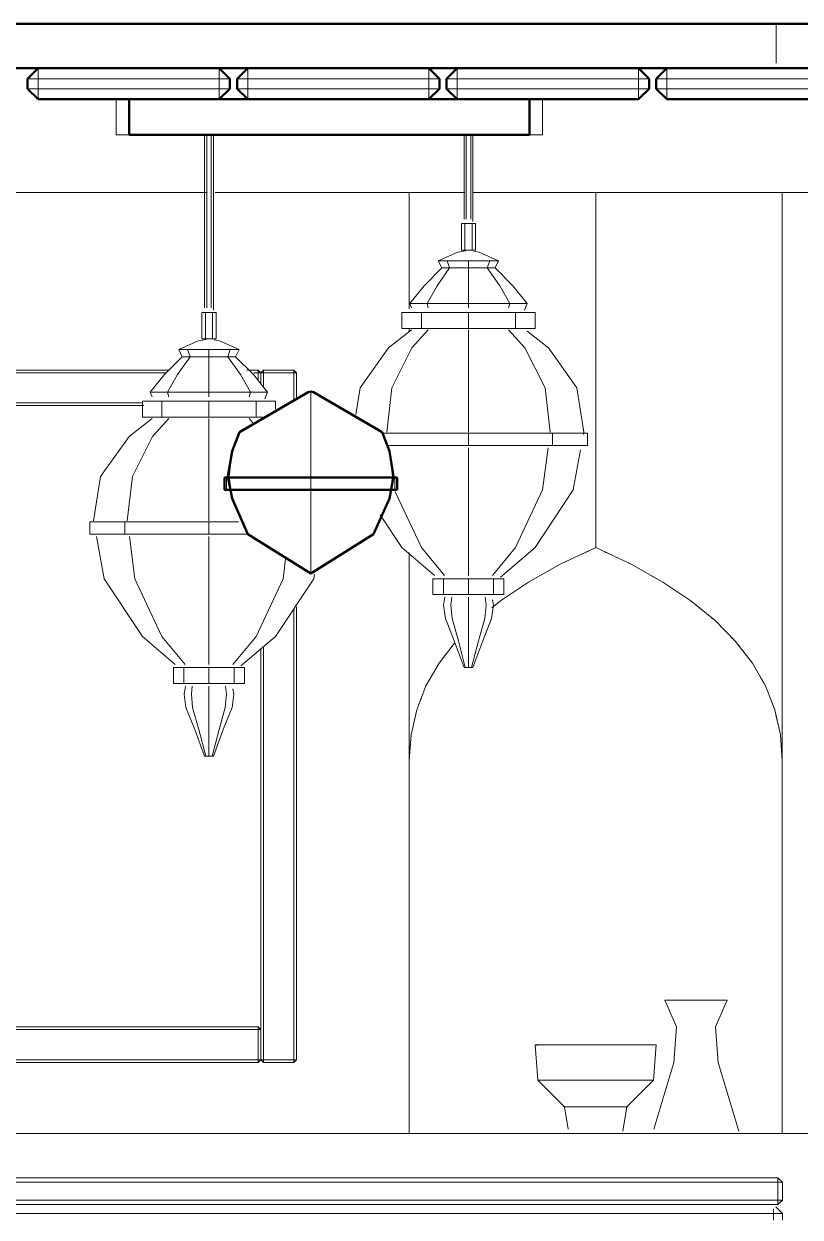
# Model space of a CAD drawing. Header units: metres. Extents: x 10 to 831, y 10 to 584.
# Drawn here: x 327.8 to 371.5, y 170.3 to 237.5 of the extents above; entities that cross this region are included whole.
import ezdxf

# ---------------------------------------------------------------- set-up
doc = ezdxf.new("R2010")
doc.units = ezdxf.units.M
doc.layers.add('CUT', color=7, linetype='Continuous', lineweight=50)
doc.layers.add('VIS', color=8, linetype='Continuous', lineweight=13)

msp = doc.modelspace()

# ---------------------------------------------------------------- linework, layer by layer
at = {"layer": 'CUT'}
for p, q in [((380, 237.5), (311.5, 237.5)), ((311.5, 235), (380, 235)), ((328, 234.4), (328.6, 235)), ((328.6, 235), (338.8, 235)), ((338.8, 235), (339.4, 234.4)), ((339.8, 234.4), (340.4, 235)), ((340.4, 235), (350.6, 235)), ((350.6, 235), (351.2, 234.4)), ((352.2, 235), (351.6, 234.4)), ((362.4, 235), (352.2, 235)), ((363, 234.4), (362.4, 235)), ((363.4, 234.4), (364, 235)), ((364, 235), (374.2, 235)), ((328, 233.85), (328, 234.4)), ((339.4, 234.4), (339.4, 233.85)), ((339.8, 233.85), (339.8, 234.4)), ((351.2, 234.4), (351.2, 233.85)), ((351.6, 234.4), (351.6, 233.85)), ((363, 233.85), (363, 234.4)), ((363.4, 233.85), (363.4, 234.4)), ((328.6, 233.25), (328, 233.85)), ((338.8, 233.25), (328.6, 233.25)), ((333.734, 231.25), (333.734, 233.25)), ((333.734, 233.25), (333.918, 233.25)), ((333.918, 233.25), (334.213, 233.25)), ((334.213, 233.25), (334.492, 233.25)), ((334.492, 233.25), (337.468, 233.25)), ((337.468, 233.25), (344.204, 233.25)), ((339.4, 233.85), (338.8, 233.25)), ((340.4, 233.25), (339.8, 233.85)), ((350.6, 233.25), (340.4, 233.25)), ((344.204, 233.25), (354.287, 233.25)), ((351.2, 233.85), (350.6, 233.25)), ((351.6, 233.85), (352.2, 233.25)), ((352.2, 233.25), (362.4, 233.25)), ((354.287, 233.25), (355.111, 233.25)), ((355.111, 233.25), (355.661, 233.25)), ((355.661, 233.25), (356.082, 233.25)), ((356.082, 233.25), (356.266, 233.25)), ((356.266, 233.25), (356.266, 231.25)), ((362.4, 233.25), (363, 233.85)), ((364, 233.25), (363.4, 233.85)), ((374.2, 233.25), (364, 233.25)), ((333.796, 231.25), (333.734, 231.25)), ((334.213, 231.25), (333.796, 231.25)), ((334.657, 231.25), (334.213, 231.25)), ((337, 231.25), (334.657, 231.25)), ((353, 231.25), (337, 231.25)), ((355.343, 231.25), (353, 231.25)), ((355.787, 231.25), (355.343, 231.25)), ((356.204, 231.25), (355.787, 231.25)), ((356.266, 231.25), (356.204, 231.25)), ((339.933, 214.5), (343.796, 216.75)), ((343.796, 216.75), (343.952, 216.801)), ((343.952, 216.801), (344.109, 216.75)), ((344.109, 216.75), (347.971, 214.5)), ((339.517, 213.423), (339.933, 214.5)), ((347.971, 214.5), (348.387, 213.423)), ((339.289, 212), (339.517, 213.423)), ((348.387, 213.423), (348.615, 212)), ((339.089, 211.25), (339.089, 211.95)), ((339.089, 211.95), (339.517, 211.95)), ((339.517, 210.766), (339.289, 212)), ((339.517, 211.95), (343.952, 211.95)), ((343.952, 211.95), (348.387, 211.95)), ((348.615, 212), (348.387, 210.766)), ((348.387, 211.95), (348.815, 211.95)), ((348.815, 211.95), (348.815, 211.25)), ((339.517, 211.25), (339.089, 211.25)), ((343.952, 211.25), (339.517, 211.25)), ((348.387, 211.25), (343.952, 211.25)), ((348.815, 211.25), (348.387, 211.25)), ((340.416, 208.75), (339.517, 210.766)), ((348.387, 210.766), (347.489, 208.75)), ((343.952, 206.536), (340.416, 208.75)), ((347.489, 208.75), (343.952, 206.536))]:
    msp.add_line(p, q, dxfattribs=at)
at = {"layer": 'VIS'}
for p, q in [((301.643, 237.5), (370.143, 237.5)), ((380, 237.5), (311.5, 237.5)), ((380, 237.5), (311.5, 237.5)), ((370.143, 237.5), (370.143, 237.5)), ((370.143, 235.278), (370.143, 237.5)), ((380, 235), (311.5, 235)), ((327.057, 235), (328.688, 235)), ((328.491, 235), (327.111, 235)), ((327.17, 235), (328.547, 235)), ((328, 234.4), (328.6, 235)), ((328, 234.4), (328.6, 235)), ((328.2, 234.6), (328.1, 234.5)), ((328.2, 234.6), (328.1, 234.5)), ((328.2, 234.6), (328.3, 234.7)), ((328.2, 234.6), (328.3, 234.7)), ((328.6, 235), (328.6, 234.4)), ((328.6, 235), (338.8, 235)), ((328.6, 235), (328.6, 235)), ((338.8, 235), (328.6, 235)), ((338.8, 235), (339.4, 234.4)), ((338.8, 234.4), (338.8, 235)), ((338.8, 235), (338.8, 235)), ((339.4, 234.4), (338.8, 235)), ((338.85, 235), (340.481, 235)), ((340.284, 235), (338.904, 235)), ((338.938, 235), (340.315, 235)), ((339.4, 234.4), (339.1, 234.7)), ((339.4, 234.4), (339.1, 234.7)), ((339.2, 234.6), (339.4, 234.4)), ((339.2, 234.6), (339.4, 234.4)), ((339.8, 234.4), (340.4, 235)), ((339.8, 234.4), (340.4, 235)), ((340, 234.6), (339.9, 234.5)), ((340, 234.6), (339.9, 234.5)), ((340, 234.6), (340.1, 234.7)), ((340, 234.6), (340.1, 234.7)), ((340.4, 235), (340.4, 234.4)), ((340.4, 235), (340.4, 235)), ((340.4, 235), (350.6, 235)), ((350.6, 235), (340.4, 235)), ((350.6, 235), (351.2, 234.4)), ((350.6, 234.4), (350.6, 235)), ((350.6, 235), (350.6, 235)), ((351.2, 234.4), (350.6, 235)), ((350.643, 235), (352.274, 235)), ((352.077, 235), (350.697, 235)), ((350.705, 235), (352.082, 235)), ((351.2, 234.4), (350.9, 234.7)), ((351.2, 234.4), (350.9, 234.7)), ((351, 234.6), (351.2, 234.4)), ((351, 234.6), (351.2, 234.4)), ((351.6, 234.4), (352.2, 235)), ((351.6, 234.4), (352.2, 235)), ((351.8, 234.6), (351.7, 234.5)), ((351.8, 234.6), (351.7, 234.5)), ((351.8, 234.6), (351.9, 234.7)), ((351.8, 234.6), (351.9, 234.7)), ((352.2, 235), (352.2, 234.4)), ((352.2, 235), (352.2, 235)), ((352.2, 235), (362.4, 235)), ((362.4, 235), (352.2, 235)), ((362.4, 235), (363, 234.4)), ((362.4, 234.4), (362.4, 235)), ((362.4, 235), (362.4, 235)), ((363, 234.4), (362.4, 235)), ((362.436, 235), (364.067, 235)), ((362.473, 235), (364.1, 235)), ((363.87, 235), (362.49, 235)), ((363, 234.4), (362.7, 234.7)), ((363, 234.4), (362.7, 234.7)), ((362.8, 234.6), (363, 234.4)), ((362.8, 234.6), (363, 234.4)), ((363.4, 234.4), (364, 235)), ((363.4, 234.4), (364, 235)), ((363.6, 234.6), (363.5, 234.5)), ((363.6, 234.6), (363.5, 234.5)), ((363.6, 234.6), (363.7, 234.7)), ((363.6, 234.6), (363.7, 234.7)), ((364, 235), (364, 234.4)), ((364, 235), (374.2, 235)), ((364, 235), (364, 235)), ((374.2, 235), (364, 235)), ((328.6, 234.4), (328, 234.4)), ((328, 233.85), (328, 234.4)), ((328, 234.4), (328, 234.4)), ((328, 233.85), (328, 234.4)), ((328.6, 234.4), (328.6, 233.85)), ((338.8, 234.4), (328.6, 234.4)), ((339.4, 234.4), (338.8, 234.4)), ((338.8, 233.85), (338.8, 234.4)), ((339.4, 234.4), (339.3, 234.4)), ((339.4, 234.4), (339.3, 234.4)), ((339.4, 234.4), (339.4, 234.4)), ((339.4, 234.4), (339.4, 233.85)), ((339.4, 233.85), (339.4, 234.4)), ((339.4, 234.4), (339.4, 233.85)), ((339.4, 234.4), (339.4, 234.4)), ((339.4, 234.4), (339.4, 233.85)), ((339.4, 234.4), (339.4, 234.4)), ((339.4, 233.85), (339.4, 234.4)), ((339.4, 233.85), (339.4, 234.4)), ((340.4, 234.4), (339.8, 234.4)), ((339.8, 233.85), (339.8, 234.4)), ((339.8, 234.4), (339.8, 234.4)), ((339.8, 233.85), (339.8, 234.4)), ((350.6, 234.4), (340.4, 234.4)), ((340.4, 234.4), (340.4, 233.85)), ((351.2, 234.4), (350.6, 234.4)), ((350.6, 233.85), (350.6, 234.4)), ((351.2, 234.4), (351.1, 234.4)), ((351.2, 234.4), (351.1, 234.4)), ((351.2, 234.4), (351.2, 234.4)), ((351.2, 234.4), (351.2, 233.85)), ((351.2, 234.4), (351.2, 234.4)), ((351.2, 234.4), (351.2, 233.85)), ((351.2, 233.85), (351.2, 234.4)), ((351.2, 233.85), (351.2, 234.4)), ((351.2, 234.4), (351.2, 233.85)), ((351.2, 234.4), (351.2, 234.4)), ((351.2, 233.85), (351.2, 234.4)), ((352.2, 234.4), (351.6, 234.4)), ((351.6, 233.85), (351.6, 234.4)), ((351.6, 234.4), (351.6, 234.4)), ((351.6, 233.85), (351.6, 234.4)), ((362.4, 234.4), (352.2, 234.4)), ((352.2, 234.4), (352.2, 233.85)), ((363, 234.4), (362.4, 234.4)), ((362.4, 233.85), (362.4, 234.4)), ((363, 234.4), (362.9, 234.4)), ((363, 234.4), (362.9, 234.4)), ((363, 234.4), (363, 233.85)), ((363, 234.4), (363, 234.4)), ((363, 234.4), (363, 234.4)), ((363, 234.4), (363, 233.85)), ((363, 233.85), (363, 234.4)), ((363, 234.4), (363, 234.4)), ((363, 234.4), (363, 233.85)), ((363, 233.85), (363, 234.4)), ((363, 233.85), (363, 234.4)), ((364, 234.4), (363.4, 234.4)), ((363.4, 233.85), (363.4, 234.4)), ((363.4, 234.4), (363.4, 234.4)), ((363.4, 233.85), (363.4, 234.4)), ((364, 234.4), (364, 233.85)), ((374.2, 234.4), (364, 234.4)), ((328.6, 233.25), (328, 233.85)), ((328, 233.85), (328.6, 233.85)), ((328, 233.85), (328, 233.85)), ((328, 233.85), (328.6, 233.25)), ((328.2, 233.65), (328.1, 233.75)), ((328.2, 233.65), (328.1, 233.75)), ((328.2, 233.65), (328.3, 233.55)), ((328.2, 233.65), (328.3, 233.55)), ((328.6, 233.85), (328.6, 233.25)), ((328.6, 233.85), (338.8, 233.85)), ((332.935, 233.25), (328.6, 233.25)), ((328.6, 233.25), (328.6, 233.25)), ((338.8, 233.25), (328.6, 233.25)), ((333, 231.25), (333, 233.25)), ((333, 233.25), (333.013, 233.25)), ((333.231, 233.25), (333, 233.25)), ((333.734, 233.25), (333.231, 233.25)), ((333.734, 233.25), (333.918, 233.25)), ((333.734, 231.25), (333.734, 233.25)), ((333.762, 233.25), (333.914, 233.25)), ((333.914, 233.25), (335.022, 233.25)), ((333.918, 233.25), (334.213, 233.25)), ((334.213, 233.25), (334.492, 233.25)), ((334.492, 233.25), (337.468, 233.25)), ((335.022, 233.25), (336.266, 233.25)), ((338.8, 233.25), (336.378, 233.25)), ((337.468, 233.25), (344.204, 233.25)), ((338.8, 233.25), (338.8, 233.85)), ((338.8, 233.85), (339.4, 233.85)), ((339.4, 233.85), (338.8, 233.25)), ((339.4, 233.85), (338.8, 233.25)), ((338.8, 233.25), (338.8, 233.25)), ((339.025, 233.25), (340.293, 233.25)), ((339.4, 233.85), (339.1, 233.55)), ((339.4, 233.85), (339.1, 233.55)), ((339.2, 233.65), (339.4, 233.85)), ((339.2, 233.65), (339.4, 233.85)), ((339.4, 233.85), (339.3, 233.85)), ((339.4, 233.85), (339.3, 233.85)), ((339.4, 233.85), (339.4, 233.85)), ((339.4, 233.85), (339.4, 233.85)), ((339.4, 233.85), (339.4, 233.85)), ((340.4, 233.25), (339.8, 233.85)), ((339.8, 233.85), (340.4, 233.85)), ((339.8, 233.85), (339.8, 233.85)), ((339.8, 233.85), (340.4, 233.25)), ((340, 233.65), (339.9, 233.75)), ((340, 233.65), (339.9, 233.75)), ((340, 233.65), (340.1, 233.55)), ((340, 233.65), (340.1, 233.55)), ((340.4, 233.85), (340.4, 233.25)), ((340.4, 233.85), (350.6, 233.85)), ((350.6, 233.25), (340.4, 233.25)), ((340.4, 233.25), (340.4, 233.25)), ((350.6, 233.25), (340.4, 233.25)), ((344.204, 233.25), (354.287, 233.25)), ((350.6, 233.25), (350.6, 233.85)), ((350.6, 233.85), (351.2, 233.85)), ((351.2, 233.85), (350.6, 233.25)), ((351.2, 233.85), (350.6, 233.25)), ((350.6, 233.25), (350.6, 233.25)), ((350.745, 233.25), (351.667, 233.25)), ((351.2, 233.85), (350.9, 233.55)), ((351.2, 233.85), (350.9, 233.55)), ((351, 233.65), (351.2, 233.85)), ((351, 233.65), (351.2, 233.85)), ((351.2, 233.85), (351.1, 233.85)), ((351.2, 233.85), (351.1, 233.85)), ((351.2, 233.85), (351.2, 233.85)), ((351.2, 233.85), (351.2, 233.85)), ((351.2, 233.85), (351.2, 233.85)), ((352.2, 233.25), (351.6, 233.85)), ((351.6, 233.85), (352.2, 233.85)), ((351.6, 233.85), (351.6, 233.85)), ((351.6, 233.85), (352.2, 233.25)), ((351.667, 233.25), (352.172, 233.25)), ((351.8, 233.65), (351.7, 233.75)), ((351.8, 233.65), (351.7, 233.75)), ((351.8, 233.65), (351.9, 233.55)), ((351.8, 233.65), (351.9, 233.55)), ((352.2, 233.85), (352.2, 233.25)), ((352.2, 233.85), (362.4, 233.85)), ((353.475, 233.25), (352.2, 233.25)), ((352.2, 233.25), (352.2, 233.25)), ((362.4, 233.25), (352.2, 233.25)), ((353.817, 233.25), (354.978, 233.25)), ((355.111, 233.25), (354.287, 233.25)), ((354.978, 233.25), (356.087, 233.25)), ((355.661, 233.25), (355.111, 233.25)), ((356.082, 233.25), (355.661, 233.25)), ((356.266, 233.25), (356.082, 233.25)), ((356.087, 233.25), (356.276, 233.25)), ((356.77, 233.25), (356.266, 233.25)), ((356.266, 231.25), (356.266, 233.25)), ((357, 233.25), (356.77, 233.25)), ((362.4, 233.25), (356.918, 233.25)), ((357, 233.25), (357, 231.25)), ((362.4, 233.25), (362.4, 233.85)), ((362.4, 233.85), (363, 233.85)), ((363, 233.85), (362.4, 233.25)), ((363, 233.85), (362.4, 233.25)), ((362.4, 233.25), (362.4, 233.25)), ((363, 233.85), (362.7, 233.55)), ((363, 233.85), (362.7, 233.55)), ((362.8, 233.65), (363, 233.85)), ((362.8, 233.65), (363, 233.85)), ((363, 233.85), (362.9, 233.85)), ((363, 233.85), (362.9, 233.85)), ((363, 233.85), (363, 233.85)), ((363, 233.85), (363, 233.85)), ((363, 233.85), (363, 233.85)), ((364, 233.25), (363.4, 233.85)), ((363.4, 233.85), (364, 233.85)), ((363.4, 233.85), (363.4, 233.85)), ((363.4, 233.85), (364, 233.25)), ((363.6, 233.65), (363.5, 233.75)), ((363.6, 233.65), (363.5, 233.75)), ((363.6, 233.65), (363.7, 233.55)), ((363.6, 233.65), (363.7, 233.55)), ((364, 233.85), (364, 233.25)), ((364, 233.85), (374.2, 233.85)), ((374.2, 233.25), (364, 233.25)), ((364, 233.25), (364, 233.25)), ((374.2, 233.25), (364, 233.25)), ((333, 231.25), (333.231, 231.25)), ((333.231, 231.25), (333.734, 231.25)), ((333.914, 231.25), (333.724, 231.25)), ((333.734, 231.25), (333.796, 231.25)), ((333.796, 231.25), (334.213, 231.25)), ((335.022, 231.25), (333.914, 231.25)), ((334.213, 231.25), (334.657, 231.25)), ((334.657, 231.25), (337, 231.25)), ((336.515, 231.25), (335.022, 231.25)), ((337.929, 231.25), (336.515, 231.25)), ((353, 231.25), (337, 231.25)), ((337.969, 221.5), (337.969, 231.25)), ((337.969, 231.25), (338.031, 231.25)), ((338.094, 231.25), (337.969, 231.25)), ((338.094, 221.5), (338.094, 231.25)), ((338.344, 231.25), (338.094, 231.25)), ((338.344, 221.5), (338.344, 231.25)), ((338.469, 231.25), (338.344, 231.25)), ((340.408, 231.25), (338.448, 231.25)), ((338.469, 231.25), (338.469, 221.375)), ((342.659, 231.25), (340.408, 231.25)), ((345, 231.25), (342.659, 231.25)), ((347.341, 231.25), (345, 231.25)), ((349.592, 231.25), (347.341, 231.25)), ((351.667, 231.25), (349.592, 231.25)), ((352.475, 231.25), (351.667, 231.25)), ((352.579, 226.5), (352.579, 231.25)), ((352.579, 231.25), (352.642, 231.25)), ((352.704, 231.25), (352.579, 231.25)), ((352.704, 226.5), (352.704, 231.25)), ((352.954, 231.25), (352.704, 231.25)), ((352.954, 226.5), (352.954, 231.25)), ((353.079, 231.25), (352.954, 231.25)), ((353.485, 231.25), (352.98, 231.25)), ((355.343, 231.25), (353, 231.25)), ((353.079, 231.25), (353.079, 226.375)), ((354.978, 231.25), (353.485, 231.25)), ((356.087, 231.25), (354.978, 231.25)), ((355.343, 231.25), (355.787, 231.25)), ((355.787, 231.25), (356.204, 231.25)), ((356.238, 231.25), (356.087, 231.25)), ((356.266, 231.25), (356.204, 231.25)), ((356.266, 231.25), (356.77, 231.25)), ((356.77, 231.25), (357, 231.25)), ((357, 231.25), (356.987, 231.25)), ((337.936, 228), (318.282, 228)), ((318.416, 228), (338.09, 228)), ((352.458, 228), (338.562, 228)), ((338.716, 228), (349.493, 228)), ((349.493, 228), (349.493, 228)), ((349.493, 221.469), (349.493, 228)), ((349.493, 221.449), (349.493, 228)), ((349.493, 228), (352.618, 228)), ((349.493, 228), (349.493, 228)), ((375.993, 228), (353.084, 228)), ((353.243, 228), (359.993, 228)), ((359.993, 228), (359.993, 208)), ((359.993, 228), (359.993, 228)), ((359.993, 208), (359.993, 228)), ((359.993, 228), (370.493, 228)), ((359.993, 228), (359.993, 228)), ((370.493, 228), (375.993, 228)), ((370.493, 228), (370.493, 175)), ((370.493, 228), (370.493, 196)), ((352.429, 224.75), (352.429, 226.25)), ((352.429, 226.25), (352.529, 226.25)), ((352.629, 226.25), (352.429, 226.25)), ((352.629, 224.75), (352.629, 226.25)), ((353.029, 226.25), (352.629, 226.25)), ((353.029, 224.75), (353.029, 226.25)), ((353.229, 226.25), (353.029, 226.25)), ((353.229, 226.25), (353.229, 224.75)), ((351.129, 224.15), (352.229, 224.65)), ((352.229, 224.65), (352.679, 224.725)), ((352.429, 224.75), (352.629, 224.75)), ((352.629, 224.75), (353.029, 224.75)), ((353.029, 224.75), (353.229, 224.75)), ((353.229, 224.75), (353.129, 224.75)), ((353.129, 224.7), (353.429, 224.65)), ((353.429, 224.65), (354.529, 224.15)), ((351.329, 223.75), (351.129, 224.15)), ((351.129, 224.15), (351.179, 224.15)), ((351.627, 224.15), (351.129, 224.15)), ((351.768, 223.75), (351.627, 224.15)), ((352.829, 224.15), (351.627, 224.15)), ((352.829, 223.75), (352.829, 224.15)), ((354.031, 224.15), (352.829, 224.15)), ((353.89, 223.75), (354.031, 224.15)), ((354.529, 224.15), (354.031, 224.15)), ((354.529, 224.15), (354.329, 223.75)), ((350.329, 222.75), (351.329, 223.75)), ((351.061, 222.75), (351.768, 223.75)), ((351.329, 223.75), (351.384, 223.75)), ((351.768, 223.75), (351.329, 223.75)), ((352.829, 223.75), (351.768, 223.75)), ((352.829, 222.75), (352.829, 223.75)), ((353.89, 223.75), (352.829, 223.75)), ((354.597, 222.75), (353.89, 223.75)), ((354.329, 223.75), (353.89, 223.75)), ((354.329, 223.75), (355.329, 222.75)), ((349.529, 221.75), (350.329, 222.75)), ((350.496, 221.75), (351.061, 222.75)), ((352.829, 221.75), (352.829, 222.75)), ((355.163, 221.75), (354.597, 222.75)), ((355.329, 222.75), (356.129, 221.75)), ((337.819, 219.75), (337.819, 221.25)), ((337.819, 221.25), (337.919, 221.25)), ((338.019, 221.25), (337.819, 221.25)), ((338.019, 219.75), (338.019, 221.25)), ((338.419, 221.25), (338.019, 221.25)), ((338.419, 219.75), (338.419, 221.25)), ((338.619, 221.25), (338.419, 221.25)), ((338.619, 221.25), (338.619, 219.75)), ((349.079, 220.35), (349.079, 221.25)), ((349.079, 221.25), (349.129, 221.25)), ((350.177, 221.25), (349.079, 221.25)), ((349.629, 221.5), (349.529, 221.75)), ((349.529, 221.75), (349.577, 221.75)), ((350.496, 221.75), (349.529, 221.75)), ((350.177, 220.35), (350.177, 221.25)), ((352.829, 221.25), (350.177, 221.25)), ((350.566, 221.5), (350.496, 221.75)), ((352.829, 221.75), (350.496, 221.75)), ((352.829, 221.5), (352.829, 221.75)), ((355.163, 221.75), (352.829, 221.75)), ((352.829, 220.35), (352.829, 221.25)), ((355.481, 221.25), (352.829, 221.25)), ((355.092, 221.5), (355.163, 221.75)), ((356.129, 221.75), (355.163, 221.75)), ((355.481, 220.35), (355.481, 221.25)), ((356.579, 221.25), (355.481, 221.25)), ((356.129, 221.75), (355.979, 221.375)), ((356.579, 221.25), (356.579, 220.35)), ((348.329, 219.25), (349.629, 220.272)), ((349.079, 220.35), (350.177, 220.35)), ((349.493, 220.214), (349.493, 220.339)), ((349.493, 220.189), (349.493, 220.315)), ((349.647, 219.25), (350.566, 220.272)), ((350.177, 220.35), (352.829, 220.35)), ((352.829, 220.35), (355.481, 220.35)), ((352.829, 219.25), (352.829, 220.272)), ((356.011, 219.25), (355.092, 220.272)), ((355.481, 220.35), (356.579, 220.35)), ((356.129, 220.193), (357.329, 219.25)), ((356.579, 220.35), (356.529, 220.35)), ((336.519, 219.15), (337.619, 219.65)), ((336.719, 218.75), (336.519, 219.15)), ((336.519, 219.15), (336.569, 219.15)), ((337.017, 219.15), (336.519, 219.15)), ((337.158, 218.75), (337.017, 219.15)), ((338.219, 219.15), (337.017, 219.15)), ((337.619, 219.65), (338.069, 219.725)), ((337.819, 219.75), (338.019, 219.75)), ((338.019, 219.75), (338.419, 219.75)), ((338.219, 218.75), (338.219, 219.15)), ((339.421, 219.15), (338.219, 219.15)), ((338.419, 219.75), (338.619, 219.75)), ((338.619, 219.75), (338.519, 219.75)), ((338.519, 219.7), (338.819, 219.65)), ((338.819, 219.65), (339.919, 219.15)), ((339.28, 218.75), (339.421, 219.15)), ((339.919, 219.15), (339.421, 219.15)), ((339.919, 219.15), (339.719, 218.75)), ((346.729, 217), (348.329, 219.25)), ((348.516, 217), (349.647, 219.25)), ((352.829, 217), (352.829, 219.25)), ((357.142, 217), (356.011, 219.25)), ((357.329, 219.25), (358.929, 217)), ((335.719, 217.75), (336.719, 218.75)), ((336.451, 217.75), (337.158, 218.75)), ((336.719, 218.75), (336.774, 218.75)), ((337.158, 218.75), (336.719, 218.75)), ((338.219, 218.75), (337.158, 218.75)), ((338.219, 217.75), (338.219, 218.75)), ((339.28, 218.75), (338.219, 218.75)), ((339.987, 217.75), (339.28, 218.75)), ((339.719, 218.75), (339.28, 218.75)), ((339.719, 218.75), (340.719, 217.75)), ((335.936, 218), (323.293, 218)), ((323.293, 217.85), (335.81, 217.85)), ((340.993, 218), (340.361, 218)), ((340.74, 217.85), (340.993, 217.85)), ((340.993, 218), (340.993, 217.85)), ((341.143, 217.85), (340.993, 218)), ((340.993, 217.85), (341.143, 217.85)), ((340.993, 217.85), (340.993, 217.425)), ((341.293, 218), (341.143, 217.85)), ((341.143, 217.85), (341.293, 217.85)), ((341.143, 217.85), (341.143, 217.222)), ((341.143, 217.85), (341.143, 217.85)), ((341.143, 217.284), (341.143, 217.85)), ((341.293, 217.85), (341.293, 218)), ((342.993, 218), (341.293, 218)), ((341.293, 218), (341.293, 218)), ((341.293, 217.096), (341.293, 217.85)), ((341.293, 217.85), (342.993, 217.85)), ((342.993, 218), (342.993, 217.85)), ((343.143, 217.85), (342.993, 218)), ((342.993, 217.85), (343.143, 217.85)), ((342.993, 217.85), (342.993, 216.216)), ((343.143, 217.85), (343.068, 217.85)), ((343.143, 217.85), (343.143, 217.85)), ((343.143, 217.85), (343.143, 216.468)), ((343.143, 216.594), (343.143, 217.85)), ((334.919, 216.75), (335.719, 217.75)), ((335.886, 216.75), (336.451, 217.75)), ((338.219, 216.75), (338.219, 217.75)), ((340.552, 216.75), (339.987, 217.75)), ((340.719, 217.75), (341.519, 216.75)), ((335.019, 216.5), (334.919, 216.75)), ((334.919, 216.75), (334.967, 216.75)), ((335.886, 216.75), (334.919, 216.75)), ((335.956, 216.5), (335.886, 216.75)), ((338.219, 216.75), (335.886, 216.75)), ((338.219, 216.5), (338.219, 216.75)), ((340.552, 216.75), (338.219, 216.75)), ((339.933, 214.5), (343.796, 216.75)), ((340.482, 216.5), (340.552, 216.75)), ((341.519, 216.75), (340.552, 216.75)), ((341.519, 216.75), (341.369, 216.375)), ((343.796, 216.75), (343.952, 216.801)), ((343.952, 216.75), (343.952, 216.801)), ((344.109, 216.75), (343.952, 216.801)), ((343.952, 214.5), (343.952, 216.75)), ((347.971, 214.5), (344.109, 216.75)), ((346.489, 215.5), (346.729, 217)), ((348.233, 214.5), (348.516, 217)), ((352.829, 214.5), (352.829, 217)), ((357.425, 214.5), (357.142, 217)), ((358.929, 217), (359.329, 214.5)), ((334.419, 216.15), (323.293, 216.15)), ((323.293, 216), (334.545, 216)), ((334.469, 215.35), (334.469, 216.25)), ((334.469, 216.25), (334.519, 216.25)), ((335.567, 216.25), (334.469, 216.25)), ((335.567, 215.35), (335.567, 216.25)), ((338.219, 216.25), (335.567, 216.25)), ((338.219, 215.35), (338.219, 216.25)), ((340.871, 216.25), (338.219, 216.25)), ((340.871, 215.35), (340.871, 216.25)), ((341.969, 216.25), (340.871, 216.25)), ((341.969, 216.25), (341.969, 215.8)), ((333.719, 214.25), (335.019, 215.272)), ((334.469, 215.35), (335.567, 215.35)), ((335.037, 214.25), (335.956, 215.272)), ((335.567, 215.35), (338.219, 215.35)), ((338.219, 215.35), (340.871, 215.35)), ((338.219, 214.25), (338.219, 215.272)), ((340.694, 215.036), (340.482, 215.272)), ((340.871, 215.35), (341.42, 215.35)), ((339.517, 213.423), (339.933, 214.5)), ((343.952, 212), (343.952, 214.5)), ((348.091, 214.45), (347.944, 214.45)), ((347.971, 214.5), (348.387, 213.423)), ((352.829, 214.45), (348.091, 214.45)), ((352.829, 213.75), (352.829, 214.45)), ((357.567, 214.45), (352.829, 214.45)), ((357.567, 213.75), (357.567, 214.45)), ((359.529, 214.45), (357.567, 214.45)), ((359.329, 214.5), (359.306, 214.375)), ((359.529, 214.45), (359.529, 213.75)), ((332.119, 212), (333.719, 214.25)), ((333.906, 212), (335.037, 214.25)), ((338.219, 212), (338.219, 214.25)), ((348.328, 213.75), (352.829, 213.75)), ((352.829, 213.75), (357.567, 213.75)), ((357.567, 213.75), (359.529, 213.75)), ((359.529, 213.75), (359.48, 213.75)), ((339.289, 212), (339.517, 213.423)), ((339.356, 212), (339.517, 213.423)), ((348.363, 213.5), (348.347, 213.625)), ((348.548, 212), (348.387, 213.423)), ((348.615, 212), (348.387, 213.423)), ((352.829, 211.25), (352.829, 213.625)), ((357.001, 211.25), (357.311, 213.625)), ((359.144, 213.5), (358.729, 211.25)), ((331.719, 209.5), (332.119, 212)), ((333.623, 209.5), (333.906, 212)), ((338.219, 209.5), (338.219, 212)), ((339.089, 211.95), (339.215, 211.95)), ((339.089, 211.95), (339.517, 211.95)), ((339.089, 211.25), (339.089, 211.95)), ((339.215, 211.25), (339.215, 211.95)), ((339.215, 211.95), (339.333, 211.95)), ((339.289, 212), (339.517, 210.766)), ((339.517, 210.766), (339.356, 212)), ((339.517, 211.95), (343.952, 211.95)), ((343.952, 208.75), (343.952, 212)), ((343.952, 211.95), (348.387, 211.95)), ((348.387, 210.766), (348.548, 212)), ((348.387, 210.766), (348.615, 212)), ((348.815, 211.95), (348.387, 211.95)), ((348.69, 211.25), (348.69, 211.95)), ((348.69, 211.95), (348.815, 211.95)), ((348.815, 211.25), (348.815, 211.95)), ((339.215, 211.25), (339.089, 211.25)), ((339.089, 211.25), (339.517, 211.25)), ((339.517, 211.25), (343.952, 211.25)), ((343.952, 211.25), (348.387, 211.25)), ((348.387, 211.25), (348.815, 211.25)), ((348.69, 211.25), (348.571, 211.25)), ((348.815, 211.25), (348.69, 211.25)), ((350.177, 208), (348.708, 211.142)), ((352.829, 208), (352.829, 211.25)), ((355.481, 208), (357.001, 211.25)), ((358.729, 211.25), (356.579, 208)), ((340.416, 208.75), (339.517, 210.766)), ((347.489, 208.75), (348.387, 210.766)), ((349.079, 208), (347.861, 209.841)), ((331.519, 208.75), (331.519, 209.45)), ((331.519, 209.45), (331.568, 209.45)), ((333.481, 209.45), (331.519, 209.45)), ((333.481, 208.75), (333.481, 209.45)), ((338.219, 209.45), (333.481, 209.45)), ((338.219, 208.75), (338.219, 209.45)), ((339.877, 209.45), (338.219, 209.45)), ((331.519, 208.75), (333.481, 208.75)), ((332.319, 206.25), (331.881, 208.625)), ((333.481, 208.75), (338.219, 208.75)), ((334.047, 206.25), (333.737, 208.625)), ((338.219, 208.75), (340.469, 208.75)), ((338.219, 206.25), (338.219, 208.625)), ((340.416, 208.75), (343.952, 206.536)), ((343.952, 206.536), (343.952, 208.75)), ((343.952, 206.536), (347.489, 208.75)), ((350.924, 206.425), (349.079, 208)), ((349.493, 196), (349.493, 207.716)), ((351.482, 206.425), (350.177, 208)), ((352.829, 206.425), (352.829, 208)), ((354.176, 206.425), (355.481, 208)), ((356.579, 208), (354.632, 206.338)), ((359.993, 208), (357.998, 207.059)), ((359.245, 207.647), (359.619, 207.823)), ((359.993, 208), (359.993, 208)), ((361.988, 207.059), (359.993, 208)), ((359.993, 208), (359.993, 208)), ((360.492, 207.765), (360.866, 207.589)), ((342.391, 206.25), (342.538, 207.375)), ((349.493, 175), (349.493, 207.529)), ((357.998, 207.059), (356.213, 206.061)), ((358.248, 207.177), (358.372, 207.236)), ((361.739, 207.177), (361.863, 207.118)), ((363.773, 206.061), (361.988, 207.059)), ((344.165, 206.5), (344.119, 206.25)), ((356.659, 206.31), (356.771, 206.373)), ((357.106, 206.56), (357.44, 206.747)), ((357.775, 206.935), (357.887, 206.997)), ((362.211, 206.935), (362.323, 206.872)), ((363.104, 206.435), (363.438, 206.248)), ((334.469, 203), (332.319, 206.25)), ((335.567, 203), (334.047, 206.25)), ((338.219, 203), (338.219, 206.25)), ((340.871, 203), (342.391, 206.25)), ((344.119, 206.25), (341.969, 203)), ((350.829, 205.35), (350.829, 206.25)), ((350.829, 206.25), (350.878, 206.25)), ((351.415, 206.25), (350.829, 206.25)), ((351.415, 205.35), (351.415, 206.25)), ((352.829, 206.25), (351.415, 206.25)), ((352.829, 205.35), (352.829, 206.25)), ((354.243, 206.25), (352.829, 206.25)), ((354.243, 205.35), (354.243, 206.25)), ((354.829, 206.25), (354.243, 206.25)), ((356.213, 206.061), (354.638, 205.005)), ((354.829, 206.25), (354.829, 205.35)), ((355.763, 205.759), (355.876, 205.834)), ((365.348, 205.005), (363.773, 206.061)), ((364.223, 205.759), (364.336, 205.683)), ((350.829, 205.35), (351.415, 205.35)), ((351.415, 205.35), (352.829, 205.35)), ((351.429, 204.75), (351.504, 205.2)), ((351.839, 204.75), (351.892, 205.2)), ((352.829, 205.35), (354.243, 205.35)), ((352.829, 204.75), (352.829, 205.2)), ((353.819, 204.75), (353.766, 205.2)), ((354.638, 205.005), (354.151, 204.607)), ((354.179, 205.05), (354.229, 204.75)), ((354.243, 205.35), (354.829, 205.35)), ((354.829, 205.35), (354.78, 205.35)), ((354.863, 205.156), (354.976, 205.231)), ((355.313, 205.457), (355.426, 205.533)), ((364.673, 205.457), (364.786, 205.382)), ((365.123, 205.156), (365.236, 205.08)), ((366.713, 203.891), (365.348, 205.005)), ((342.993, 204.531), (342.993, 179.15)), ((343.143, 179.15), (343.143, 204.657)), ((343.143, 204.531), (343.143, 179.15)), ((351.529, 204), (351.429, 204.75)), ((351.91, 204), (351.839, 204.75)), ((352.829, 204), (352.829, 204.75)), ((353.748, 204), (353.819, 204.75)), ((354.229, 204.75), (354.129, 204)), ((354.443, 204.846), (354.541, 204.925)), ((365.738, 204.686), (365.836, 204.607)), ((366.128, 204.368), (366.226, 204.289)), ((352.029, 202.75), (351.529, 204)), ((352.263, 202.75), (351.91, 204)), ((352.829, 202.75), (352.829, 204)), ((353.395, 202.75), (353.748, 204)), ((354.129, 204), (353.629, 202.75)), ((366.518, 204.05), (366.616, 203.971)), ((367.868, 202.72), (366.713, 203.891)), ((336.314, 201.425), (334.469, 203)), ((336.872, 201.425), (335.567, 203)), ((338.219, 201.425), (338.219, 203)), ((339.566, 201.425), (340.871, 203)), ((341.969, 203), (340.022, 201.338)), ((367.098, 203.501), (367.194, 203.403)), ((341.293, 179.15), (341.293, 202.395)), ((351.961, 202.515), (351.173, 201.491)), ((351.961, 202.515), (352.039, 202.618)), ((352.579, 201.25), (352.029, 202.75)), ((352.652, 201.25), (352.263, 202.75)), ((352.829, 201.25), (352.829, 202.75)), ((353.006, 201.25), (353.395, 202.75)), ((353.629, 202.75), (353.079, 201.25)), ((367.676, 202.915), (367.772, 202.817)), ((368.813, 201.491), (367.868, 202.72)), ((368.026, 202.515), (368.104, 202.413)), ((341.143, 202.269), (341.143, 179.15)), ((351.488, 201.901), (351.567, 202.003)), ((368.498, 201.901), (368.577, 201.798)), ((336.219, 200.35), (336.219, 201.25)), ((336.219, 201.25), (336.268, 201.25)), ((336.805, 201.25), (336.219, 201.25)), ((336.805, 200.35), (336.805, 201.25)), ((338.219, 201.25), (336.805, 201.25)), ((338.219, 200.35), (338.219, 201.25)), ((339.633, 201.25), (338.219, 201.25)), ((339.633, 200.35), (339.633, 201.25)), ((340.219, 201.25), (339.633, 201.25)), ((340.219, 201.25), (340.219, 200.35)), ((351.173, 201.491), (350.438, 200.205)), ((352.579, 201.25), (352.652, 201.25)), ((352.652, 201.25), (352.829, 201.25)), ((352.829, 201.25), (353.006, 201.25)), ((353.006, 201.25), (353.079, 201.25)), ((353.079, 201.25), (353.042, 201.25)), ((369.548, 200.205), (368.813, 201.491)), ((336.219, 200.35), (336.805, 200.35)), ((336.805, 200.35), (338.219, 200.35)), ((338.219, 200.35), (339.633, 200.35)), ((339.633, 200.35), (340.219, 200.35)), ((340.219, 200.35), (340.17, 200.35)), ((350.585, 200.462), (350.806, 200.848)), ((369.254, 200.719), (369.475, 200.334)), ((336.819, 199.75), (336.894, 200.2)), ((336.919, 199), (336.819, 199.75)), ((337.229, 199.75), (337.282, 200.2)), ((337.3, 199), (337.229, 199.75)), ((338.219, 199.75), (338.219, 200.2)), ((338.219, 199), (338.219, 199.75)), ((339.138, 199), (339.209, 199.75)), ((339.209, 199.75), (339.156, 200.2)), ((339.619, 199.75), (339.519, 199)), ((339.569, 200.05), (339.619, 199.75)), ((350.438, 200.205), (349.913, 198.861)), ((370.073, 198.861), (369.548, 200.205)), ((337.419, 197.75), (336.919, 199)), ((337.653, 197.75), (337.3, 199)), ((338.219, 197.75), (338.219, 199)), ((338.785, 197.75), (339.138, 199)), ((339.519, 199), (339.019, 197.75)), ((350.018, 199.13), (350.176, 199.533)), ((369.863, 199.399), (370.021, 198.995)), ((349.913, 198.861), (349.598, 197.459)), ((349.787, 198.3), (349.882, 198.721)), ((370.388, 197.459), (370.073, 198.861)), ((370.136, 198.581), (370.231, 198.16)), ((337.969, 196.25), (337.419, 197.75)), ((338.042, 196.25), (337.653, 197.75)), ((338.219, 196.25), (338.219, 197.75)), ((338.396, 196.25), (338.785, 197.75)), ((339.019, 197.75), (338.469, 196.25)), ((349.598, 197.459), (349.493, 196)), ((349.577, 197.168), (349.588, 197.314)), ((370.493, 196), (370.388, 197.459)), ((370.409, 197.168), (370.42, 197.022)), ((349.535, 196.584), (349.546, 196.73)), ((370.451, 196.584), (370.462, 196.438)), ((337.969, 196.25), (338.042, 196.25)), ((338.042, 196.25), (338.219, 196.25)), ((338.219, 196.25), (338.396, 196.25)), ((338.396, 196.25), (338.469, 196.25)), ((338.469, 196.25), (338.432, 196.25)), ((349.493, 175.251), (349.493, 195.974)), ((370.493, 196), (370.493, 196)), ((364.543, 181), (363.893, 182.5)), ((363.893, 182.5), (363.923, 182.5)), ((363.953, 182.5), (363.893, 182.5)), ((364.128, 182.5), (363.953, 182.5)), ((364.406, 182.5), (364.128, 182.5)), ((364.768, 182.5), (364.406, 182.5)), ((365.19, 182.5), (364.768, 182.5)), ((365.643, 182.5), (365.19, 182.5)), ((366.096, 182.5), (365.643, 182.5)), ((366.518, 182.5), (366.096, 182.5)), ((366.881, 182.5), (366.518, 182.5)), ((367.393, 182.5), (366.743, 181)), ((367.159, 182.5), (366.881, 182.5)), ((367.334, 182.5), (367.159, 182.5)), ((367.393, 182.5), (367.334, 182.5)), ((340.993, 181), (323.293, 181)), ((323.293, 180.85), (340.993, 180.85)), ((340.993, 181), (340.993, 180.85)), ((341.143, 180.85), (340.993, 181)), ((340.993, 180.85), (341.143, 180.85)), ((340.993, 180.85), (340.993, 179.15)), ((341.143, 179.15), (341.143, 180.85)), ((341.143, 180.85), (341.143, 180.85)), ((364.393, 179), (364.543, 181)), ((366.743, 181), (366.893, 179)), ((356.743, 178), (356.593, 180)), ((356.593, 180), (356.612, 180)), ((356.709, 180), (356.593, 180)), ((356.593, 180), (356.715, 179.964)), ((357.049, 180), (356.709, 180)), ((357.589, 180), (357.049, 180)), ((358.293, 180), (357.589, 180)), ((359.113, 180), (358.293, 180)), ((359.993, 180), (359.113, 180)), ((360.873, 180), (359.993, 180)), ((361.693, 180), (360.873, 180)), ((362.397, 180), (361.693, 180)), ((362.938, 180), (362.397, 180)), ((363.277, 180), (362.938, 180)), ((363.393, 180), (363.243, 178)), ((363.393, 180), (363.277, 180)), ((340.993, 179.15), (323.293, 179.15)), ((323.293, 179), (340.993, 179)), ((340.993, 179), (341.143, 179.15)), ((341.143, 179.15), (340.993, 179.15)), ((340.993, 179.15), (340.993, 179)), ((340.993, 179), (340.993, 179)), ((341.293, 179.15), (341.143, 179.15)), ((341.143, 179.15), (341.293, 179)), ((341.143, 179.15), (341.143, 179.15)), ((341.293, 179), (341.293, 179.15)), ((342.993, 179.15), (341.293, 179.15)), ((341.293, 179), (342.993, 179)), ((342.993, 179), (343.143, 179.15)), ((343.143, 179.15), (342.993, 179.15)), ((342.993, 179.15), (342.993, 179)), ((342.993, 179), (342.993, 179)), ((343.143, 179.15), (343.068, 179.075)), ((343.143, 179.15), (343.143, 179.15)), ((363.268, 175.25), (364.393, 179)), ((366.893, 179), (368.056, 175.125)), ((358.243, 176.5), (356.743, 178)), ((356.743, 178), (356.762, 178)), ((356.854, 178), (356.743, 178)), ((357.179, 178), (356.854, 178)), ((357.695, 178), (357.179, 178)), ((358.368, 178), (357.695, 178)), ((359.152, 178), (358.368, 178)), ((359.993, 178), (359.152, 178)), ((360.834, 178), (359.993, 178)), ((361.618, 178), (360.834, 178)), ((362.291, 178), (361.618, 178)), ((363.243, 178), (361.743, 176.5)), ((362.808, 178), (362.291, 178)), ((363.132, 178), (362.808, 178)), ((363.243, 178), (363.132, 178)), ((358.451, 175.25), (358.243, 176.5)), ((358.243, 176.5), (358.273, 176.5)), ((358.303, 176.5), (358.243, 176.5)), ((358.478, 176.5), (358.303, 176.5)), ((358.756, 176.5), (358.478, 176.5)), ((359.118, 176.5), (358.756, 176.5)), ((359.54, 176.5), (359.118, 176.5)), ((359.993, 176.5), (359.54, 176.5)), ((360.446, 176.5), (359.993, 176.5)), ((360.868, 176.5), (360.446, 176.5)), ((361.231, 176.5), (360.868, 176.5)), ((361.509, 176.5), (361.231, 176.5)), ((361.684, 176.5), (361.509, 176.5)), ((361.743, 176.5), (361.514, 175.125)), ((361.743, 176.5), (361.684, 176.5)), ((349.493, 175), (318.291, 175)), ((318.407, 175), (373.865, 175)), ((370.493, 175), (370.493, 175)), ((373.898, 175), (370.493, 175)), ((370.25, 172.5), (319.25, 172.5)), ((319.25, 172.25), (370.25, 172.25)), ((370.5, 172.25), (370.25, 172.5)), ((370.25, 172.5), (370.25, 172.25)), ((370.25, 172.25), (370.5, 172.25)), ((370.25, 172.25), (370.25, 171.25)), ((370.5, 172.25), (370.375, 172.25)), ((370.5, 172.25), (370.5, 172.25)), ((370.5, 171.25), (370.5, 172.25)), ((370.5, 172.25), (370.5, 171.25)), ((370.25, 171.25), (319.25, 171.25)), ((319.25, 171), (370.25, 171)), ((370, 170.75), (370, 170.5)), ((370.5, 170.5), (370.125, 170.875)), ((370.25, 171), (370.5, 171.25)), ((370.5, 171.25), (370.25, 171.25)), ((370.25, 171.25), (370.25, 171)), ((370.25, 171), (370.25, 171)), ((370.5, 171.25), (370.375, 171.125)), ((370.5, 171.25), (370.5, 171.25)), ((319.5, 170.5), (370, 170.5)), ((370, 170.5), (370.5, 170.5)), ((370, 170.5), (370, 170.125)), ((370.5, 170.5), (370.375, 170.5)), ((370.5, 170.5), (370.5, 170.125)), ((370.5, 170.5), (370.5, 170.5)), ((370.5, 170.25), (370.5, 170.5))]:
    msp.add_line(p, q, dxfattribs=at)

doc.saveas('drawing.dxf')
